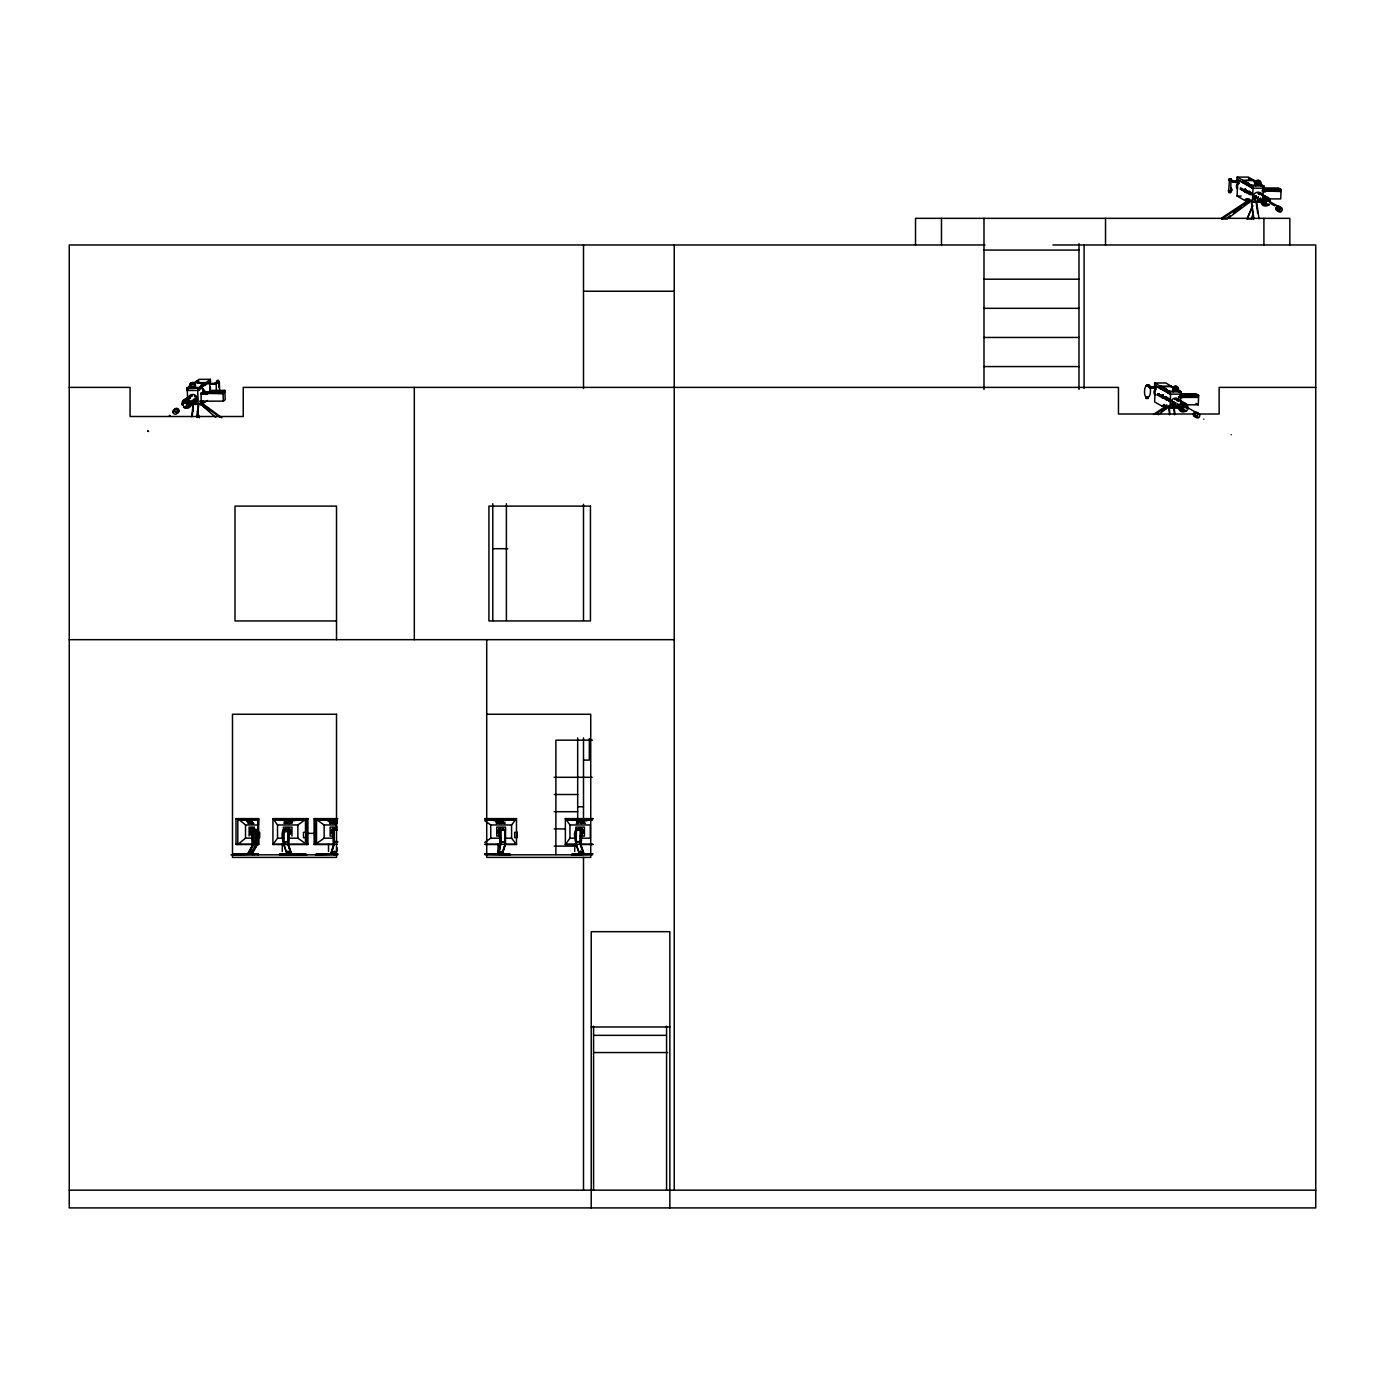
<?xml version="1.0" encoding="UTF-8"?>
<svg xmlns="http://www.w3.org/2000/svg" width="1385" height="1385" viewBox="0 0 1385 1385"><rect width="100%" height="100%" fill="white"/><g stroke="black" fill="none" stroke-linecap="round" stroke-linejoin="round"><path stroke-width="1.5" d="M251.222 829.459L252.122 844.261M253.957 830.515L253.974 829.459M332.746 829.459L333.248 844.261M499.344 829.459L499.864 844.261M503.984 829.459L503.482 829.979M1162.24 397.045L1162.534 398.118L1162.829 394.725L1162.967 398.118L1163.21 396.647M1162.431 395.296L1162.898 394.76M1162.638 395.729L1162.673 394.829M1169.356 391.799C1164.768 394.05 1177.579 394.708 1160.474 386.605L1171.71 386.605C1177.839 389.289 1182.167 393.132 1181.197 392.734M1180.124 392.682L1180.384 391.591L1180.678 392.474M1244.699 191.407C1245.704 189.208 1244.145 193.779 1245.704 191.684M1245.184 189.295L1245.063 191.217M1251.174 185.711L1251.659 187.685L1251.382 186.282M1254.291 182.058L1255.122 180.968L1255.347 182.11M1254.845 182.11L1255.122 180.968L1255.035 182.941M1262.583 186.802C1263.172 186.663 1263.276 187.096 1263.639 186.854M258.441 824.958L258.545 818.622L236.004 818.622L236.004 844.521L258.545 844.521L258.545 837.908M279.389 854.822L279.632 853.766L305.843 853.766L306.864 854.822M571.832 854.822L572.092 853.766L592.97 853.766M1147.022 396.958C1143.491 398.655 1143.577 383.61 1148.078 385.497C1151.229 386.986 1159.73 388.752 1150.191 387.835L1146.988 385.705M1148.373 396.854L1148.252 398.378L1146.174 398.378L1146.226 396.82L1147.576 396.993M1147.299 396.976C1151.143 399.018 1151.783 383.974 1147.75 385.688M1150.191 387.835L1146.745 385.342L1148.2 385.601M1176.558 389.064L1170.689 386.311L1181.388 391.834L1181.301 394.102L1170.065 394.102L1154.571 385.255L1154.675 382.987L1165.91 382.987L1171.623 386.553M1155.367 385.428L1154.64 401.944L1162.24 406.272L1166.326 406.272M1155.436 387.765L1154.294 387.09L1156.094 388.112M1157.912 393.634L1163.625 396.889L1163.556 398.447L1157.843 395.192L1157.912 393.634L1162.881 395.885M1158.933 393.634L1157.843 395.192M1154.675 382.987L1160.405 386.259L1160.336 388.839L1160.994 386.934M1160.82 388.527L1160.907 386.553L1160.301 388.527M1164.266 404.835L1164.231 408.385L1155.367 414.253M1164.802 396.577C1168.628 396.577 1168.369 402.498 1164.716 398.672L1165.304 396.577L1169.217 398.811L1168.611 400.906M1165.304 389.358C1169.598 389.929 1153.047 382.502 1166.205 389.064M1169.113 400.906L1165.218 398.672L1165.304 396.577M1166.811 404.835L1166.776 408.385L1158.31 414.704M1167.053 400.005L1167.139 397.911M1168.628 393.565L1168.784 391.678M1168.576 391.228L1179.795 391.228M1168.715 405.909L1169.529 414.773M1169.061 406.117L1169.909 414.046M1170.065 394.102L1170.169 391.834L1165.322 389.064M1178.133 408.09L1169.961 408.09L1170.567 394.102L1154.571 385.255M1180.522 400.092L1180.782 394.102M1184.365 404.801L1198.25 404.801L1198.666 395.4L1196.311 394.067L1181.872 394.067L1181.924 395.695L1181.976 394.448L1196.19 394.448L1198.267 395.643L1198.198 397.408L1178.756 397.408M1230.971 179.877L1230.711 192.498L1228.616 192.498L1229.43 179.825M1228.789 190.645C1225.898 191.026 1235.853 192.532 1230.624 187.702M1237.29 181.695C1238.138 184.707 1225.154 178.457 1231.109 179.756M1237.688 181.729L1234.295 181.695L1230.261 179.6M1259.017 183.184L1257.978 183.478L1263.847 185.936L1263.743 188.204L1252.525 188.204L1237.03 179.375L1237.134 177.09L1248.37 177.09L1254.1 180.362L1242.934 180.708L1251.676 185.711M1250.828 200.392L1244.699 200.392L1237.099 196.047L1237.826 179.531M1237.896 181.868C1234.589 181.227 1240.25 182.63 1237.705 181.21M1237.134 177.09L1242.864 180.362L1243.366 182.941L1242.726 181.019M1243.817 180.708L1248.647 183.478M1241.306 189.295L1247.019 192.567L1247.089 190.991L1245.582 190.247M1245.825 190.247L1245.271 191.563L1245.392 188.949M1246.015 192.567L1246.084 190.991L1240.371 187.737L1240.302 189.295L1250.014 194.125L1247.175 192.792L1247.262 190.697L1247.677 192.792M1246.5 190.922L1246.967 191.684L1246.084 190.991M1247.764 183.478L1248.664 183.184M1249.443 194.644L1249.599 191.165M1250.586 179.444L1248.543 178.838M1251.019 185.33L1254.775 185.036M1251.174 200.029L1253.512 219.436M1247.262 190.697L1251.659 192.913L1251.071 195.008M1252.525 188.204L1252.611 185.936L1247.781 183.184M1260.592 202.193L1252.404 202.193L1253.027 188.204L1244.855 183.547M1254.516 182.941L1254.62 180.968L1254.845 181.851M1263.743 188.204L1262.912 185.711L1253.148 180.414L1257.978 183.478M1262.808 198.194L1263.241 188.204M1268.798 198.903L1280.709 198.903L1281.125 189.503L1278.77 188.17L1264.315 188.17L1264.384 189.797L1264.436 188.568L1278.649 188.568L1280.727 189.745L1280.658 191.511L1262.41 190.922M1184.158 396.976L1184.452 395.868M186.785 388.821C188.083 387.281 186.282 391.695 187.737 389.029M198.955 389.912C201.639 385.549 192.532 394.5 205.811 382.952M498.842 829.459L498.842 833.683L498.842 829.459L505.508 829.979L498.842 829.979M332.227 829.459L332.227 833.683L332.227 829.459L337.369 829.459M215.644 417.37L200.202 403.71L202.781 403.71L221.842 417.733M257.852 824.958L258.337 818.622L258.337 844.521L257.852 824.958L245.526 824.958L237.805 818.622L237.805 844.521L245.526 838.185L251.689 838.185M501.491 851.706C502.755 855.636 500.21 848.278 498.738 853.766M1245.548 191.546L1245.79 191.026M331.257 822.586L330.236 823.106L331.24 822.413M497.873 822.586L496.851 823.106L497.856 822.413M290.14 853.766L287.959 851.394L287.439 853.766M186.837 400.092L187.131 397.928L186.161 399.451M200.704 387.211L202.089 387.627M210.416 379.334L205.863 382.606L194.454 382.606L199.007 379.334L210.416 379.334L210.485 381.602L201.137 387.367M201.968 394.015L201.916 393.063L202.677 393.634M202.227 389.029L202.4 388.06M202.816 389.704L202.868 389.341M203.024 388.423L202.002 388.527M202.989 388.821L202.175 388.354M203.699 393.08L203.058 393.929L203.889 393.271M202.816 390.103L203.422 389.479M204.166 391.02L204.374 390.068M204.997 393.496L203.768 393.825M205.049 391.661L206.071 391.816L205.222 391.314M205.569 393.738L206.348 393.271L205.43 393.825M207.265 393.998L207.386 393.08M191.736 416.712L193.19 404.056L198.384 404.056L196.912 416.712M192.29 415.344L193.259 406.896M197.224 417.456L198.696 404.801M286.678 822.067L284.843 820.993L283.96 823.331L285.708 823.365M234.134 854.822L235.415 853.766M315.399 854.822L316.421 853.766L337.75 853.766M233.009 854.822L234.03 853.766L258.389 853.766L258.389 854.822M234.394 854.822L235.277 853.783M330.097 820.993L329.163 820.993L329.872 823.504L331.552 823.209L331.569 821.894M497.44 821.132L495.778 820.993L496.488 823.504L498.41 822.69M286.002 821.53C284.825 825.356 285.587 819.487 285.968 822.586M1166.36 398.586L1167.434 398.672M1180.436 396.681C1183.967 398.586 1179.414 395.348 1179.431 397.651M1180.626 397.651L1180.193 396.768M1179.951 395.833L1179.656 395.591M1179.604 397.045L1180.764 397.114M1181.855 397.651L1181.266 396.733M1182.063 397.391L1184.521 397.079M1181.769 396.733L1183.084 396.924M1183.777 396.058L1184.521 396.854L1183.275 397.27M1263.033 189.606L1262.393 189.849M1264.401 191.684L1263.103 190.922M1266.323 191.459L1263.484 191.165M1264.124 190.94L1265.648 191.286L1264.765 191.182M1265.734 191.372L1264.782 191.649M1266.184 191.286L1266.011 190.109M1264.436 188.568L1266.513 189.745C1263.518 191.234 1277.87 187.65 1281.125 189.503M1266.132 191.182L1266.669 189.503L1264.315 188.17M1266.219 190.057L1280.727 189.745M183.841 401.113L184.015 400.161L182.976 401.754M185.417 399.988L185.244 399.278M193.398 383.61L193.692 383.385A1.956 1.887 54.2 0 1 193.813 386.813A1.956 1.887 54.2 0 1 190.888 385.134A1.956 1.887 54.2 0 1 193.692 383.472M286.799 853.766C285.068 847.932 275.425 824.733 289.95 829.459L289.95 833.683L289.95 829.459M283.925 829.459L283.786 844.261L287.076 853.766L287.249 852.087M287.89 829.459L287.768 844.261L291.04 853.766M288.167 829.459L288.045 844.261L291.317 853.766M288.444 829.459L288.305 844.261L291.594 853.766M579.259 853.766C577.51 847.932 567.867 824.733 582.392 829.459L582.392 833.683L582.392 829.459M576.368 829.459L576.247 844.261L579.519 853.766M580.35 829.459L580.211 844.261L583.5 853.766M580.609 829.459L580.488 844.261L583.777 853.766M580.886 829.459L580.765 844.261L584.054 853.766M249.369 823.279L246.928 821.166L248.936 823.504M1245.184 189.018L1244.89 189.416M1245.565 191.268L1245.444 190.368L1245.219 191.649M1263.535 187.494L1262.687 187.477M251.256 852.571L251.222 851.394L249.058 853.766M1252.49 215.506L1251.815 218.934L1247.123 218.934L1252.663 205.136M1251.815 218.934L1253.096 214.831M249.023 822.915L246.928 821.166M330.703 853.766L333.75 844.261L333.75 829.979M330.946 853.766L334.01 844.261M331.205 853.766L334.252 844.261L334.131 829.459M335.586 853.766L337.421 848.053M335.828 853.766L337.057 849.957M497.302 853.766L500.366 844.261M497.561 853.766L500.626 844.261L500.504 829.459M497.821 853.766L500.868 844.261L500.747 829.459M501.941 853.766L504.382 846.148M502.201 853.766L505.248 844.261L505.127 829.459M502.443 853.766L505.508 844.261L505.56 827.087L496.765 827.087L496.765 836.055L500.279 836.055M274.905 818.933L274.594 819.816L275.13 818.933M274.94 820.145L275.58 818.933M275.39 820.145L275.805 818.933M275.615 820.145L276.03 818.933M275.84 820.145L276.481 818.933M276.29 820.145L276.706 818.933M276.515 820.145L276.931 818.933M276.74 820.145L277.381 818.933M277.19 820.145L277.606 818.933M277.416 820.145L277.848 818.933M277.641 820.145L278.298 818.933M278.091 820.145L278.524 818.933M278.316 820.145L278.749 818.933M278.558 820.145L279.199 818.933M279.008 820.145L279.424 818.933M279.233 820.145L279.874 818.933M279.683 820.145L280.099 818.933M279.909 820.145L280.324 818.933M280.134 820.145L280.774 818.933M280.584 820.145L280.999 818.933M280.809 820.145L281.224 818.933M281.034 820.145L281.674 818.933M281.484 820.145L281.917 818.933M281.709 820.145L282.142 818.933M281.934 820.145L282.592 818.933M282.384 820.145L282.817 818.933M282.609 820.145L283.042 818.933M282.852 820.145L283.492 818.933M283.717 818.933L283.302 820.145L274.282 820.214M283.942 818.933L283.423 820.457L289.067 820.457M283.648 820.457L284.392 818.933M284.098 820.457L284.618 818.933M284.323 820.457L285.068 818.933M284.773 820.457L285.293 818.933M284.998 820.457L285.518 818.933M285.223 820.457L285.985 818.933M285.674 820.457L286.21 818.933M285.899 820.457L286.435 818.933M286.124 820.457L286.885 818.933M286.574 820.457L287.111 818.933M286.799 820.457L287.336 818.933M287.024 820.457L287.786 818.933M287.491 820.457L288.011 818.933M287.716 820.457L288.236 818.933M287.941 820.457L288.686 818.933M288.392 820.457L288.911 818.933M288.617 820.457L289.136 818.933M288.842 820.457L289.586 818.933M290.036 818.933L289.517 820.457L295.074 820.457L295.594 818.933M289.742 820.457L290.504 818.933M290.192 820.457L290.729 818.933M290.417 820.457L291.179 818.933M290.867 820.457L291.404 818.933M291.092 820.457L291.629 818.933M291.335 820.457L292.079 818.933M291.785 820.457L292.304 818.933M292.01 820.457L292.529 818.933M292.235 820.457L292.979 818.933M292.685 820.457L293.204 818.933M292.91 820.457L293.43 818.933M293.135 820.457L293.88 818.933M293.585 820.457L294.105 818.933M293.81 820.457L294.347 818.933M294.036 820.457L294.797 818.933M294.468 820.457L294.988 818.933M294.676 820.457L295.403 818.933M296.044 818.933L295.403 820.145L305.479 820.214L305.479 832.61M295.853 820.145L296.286 818.933M296.078 820.145L296.511 818.933M296.303 820.145L296.961 818.933M296.754 820.145L297.186 818.933M296.996 820.145L297.411 818.933M297.221 820.145L297.862 818.933M297.671 820.145L298.087 818.933M297.896 820.145L298.312 818.933M298.121 820.145L298.762 818.933M298.571 820.145L298.987 818.933M298.796 820.145L299.212 818.933M299.022 820.145L299.662 818.933M299.472 820.145L299.887 818.933M299.697 820.145L300.112 818.933M299.922 820.145L300.58 818.933M300.372 820.145L300.805 818.933M300.597 820.145L301.255 818.933M301.047 820.145L301.48 818.933M301.289 820.145L301.705 818.933M301.514 820.145L302.155 818.933M301.965 820.145L302.38 818.933M302.19 820.145L302.605 818.933M302.415 820.145L303.055 818.933M302.865 820.145L303.28 818.933M303.09 820.145L303.505 818.933M303.315 820.145L303.956 818.933M303.765 820.145L304.181 818.933M304.406 818.933L304.111 819.816L304.873 818.933M567.348 818.933L567.054 819.816L567.573 818.933M568.023 818.933L567.383 820.145L592.157 820.145M567.833 820.145L568.265 818.933M568.058 820.145L568.491 818.933M568.283 820.145L568.941 818.933M568.733 820.145L569.166 818.933M568.958 820.145L569.391 818.933M569.2 820.145L569.841 818.933M569.65 820.145L570.066 818.933M569.876 820.145L570.291 818.933M570.101 820.145L570.741 818.933M570.551 820.145L570.966 818.933M570.776 820.145L571.191 818.933M571.001 820.145L571.641 818.933M571.451 820.145L571.866 818.933M571.676 820.145L572.317 818.933M572.126 820.145L572.559 818.933M572.351 820.145L572.784 818.933M572.576 820.145L573.234 818.933M573.026 820.145L573.459 818.933M573.251 820.145L573.684 818.933M573.494 820.145L574.134 818.933M573.944 820.145L574.36 818.933M574.169 820.145L574.585 818.933M574.394 820.145L575.035 818.933M574.844 820.145L575.26 818.933M575.069 820.145L575.485 818.933M575.294 820.145L575.935 818.933M575.745 820.145L576.16 818.933M576.385 818.933L575.866 820.457L581.51 820.457M576.091 820.457L576.852 818.933M576.541 820.457L577.078 818.933M576.766 820.457L577.303 818.933M576.991 820.457L577.753 818.933M577.441 820.457L577.978 818.933M577.666 820.457L578.428 818.933M578.134 820.457L578.653 818.933M578.359 820.457L578.878 818.933M578.584 820.457L579.328 818.933M579.034 820.457L579.553 818.933M579.259 820.457L579.778 818.933M579.484 820.457L580.228 818.933M579.934 820.457L580.453 818.933M580.159 820.457L580.679 818.933M580.384 820.457L581.146 818.933M580.834 820.457L581.371 818.933M581.059 820.457L581.596 818.933M581.284 820.457L582.046 818.933M582.496 818.933L581.977 820.457L587.517 820.457L588.054 818.933M582.202 820.457L582.947 818.933M582.652 820.457L583.172 818.933M582.877 820.457L583.397 818.933M583.102 820.457L583.847 818.933M583.552 820.457L584.072 818.933M583.777 820.457L584.522 818.933M584.228 820.457L584.747 818.933M584.453 820.457L584.989 818.933M584.678 820.457L585.44 818.933M585.128 820.457L585.665 818.933M585.353 820.457L585.89 818.933M585.578 820.457L586.34 818.933M586.045 820.457L586.565 818.933M586.27 820.457L586.79 818.933M586.496 820.457L587.24 818.933M586.911 820.457L587.448 818.933M587.119 820.457L587.846 818.933M587.863 820.145L588.504 818.933M588.313 820.145L588.729 818.933M588.538 820.145L588.954 818.933M588.763 820.145L589.404 818.933M589.214 820.145L589.629 818.933M589.439 820.145L589.854 818.933M589.664 820.145L590.304 818.933M590.114 820.145L590.529 818.933M590.339 820.145L590.754 818.933M590.564 820.145L591.222 818.933M591.014 820.145L591.447 818.933M591.239 820.145L591.672 818.933M591.464 820.145L592.122 818.933M210.485 381.602L201.414 387.073L198.211 390.449L186.802 390.449L186.733 388.181L195.302 382.641L194.402 382.952C190.836 380.234 186.075 393.496 186.958 387.939M205.967 383.195L205.465 385.186L205.863 382.606M200.635 386.553L201.448 387.125M285.102 823.106L285.31 821.565M290.608 823.106L289.378 823.106L289.482 821.028L288.721 823.504L292.477 822.932M289.378 823.106L290.088 821.184M289.257 822.932C291.127 824.975 292.685 817.825 291.369 823.106M578.151 823.365L576.42 823.331L578.203 820.993L579.12 822.067L577.597 823.313M576.541 823.504L577.285 820.993M577.06 822.932L578.393 821.582M577.181 823.106L578.445 821.53M581.925 821.028L581.059 823.331L581.925 821.028L581.821 823.106L583.068 823.106M581.821 823.106L582.548 821.184M581.7 822.932C583.535 824.993 584.937 818.068 583.812 823.106L585.059 823.106L581.059 823.331M583.812 823.106L584.539 821.184M583.691 822.932L584.903 823.504M289.794 832.316L289.932 831.294M582.237 832.316L582.375 831.294M332.123 853.766C333.335 848.503 336.347 855.012 335.049 852.087M582.6 853.766L580.419 851.394L579.882 853.766M1247.123 218.934L1252.75 206.14M578.791 822.448L578.653 821.045M1249.131 192.325L1249.287 193.121M1263.466 191.424L1262.393 191.078L1263.172 191.546M1180.643 397.391L1179.379 396.854M284.341 844.261L284.877 843.188M288.859 844.261L289.396 829.459M581.302 844.261L581.856 829.459M1186.01 407.64L1186.478 405.407L1185.283 403.831L1185.37 404.784M216.839 382.018L217.497 382.364M218.449 382.052C213.809 385.238 220.163 372.894 218.951 387.679M209.429 384.632C209.983 382.745 206.832 384.701 214.277 383.939L216.787 382.156M247.603 853.766L253.022 844.261L253.057 829.459L253.957 829.979L253.922 844.261L248.504 853.766M248.053 853.766L253.472 844.261L253.265 829.459M251.689 852.173L256.208 844.261L256 829.459M251.655 853.766L257.212 844.261M252.122 853.766L257.679 844.261M286.331 822.448L285.362 823.279M250.321 829.459L251.222 829.979L250.321 833.683L250.321 829.459L256.45 829.459L256.692 844.521M250.581 830.827L250.581 832.316M329.163 820.993L330.825 821.132M330.236 823.106L329.82 821.392L330.946 822.101M331.43 821.495L332.867 823.452L334.287 822.777L332.764 822.777L332.712 820.959L331.327 821.634L331.673 822.863M332.625 821.115L330.271 821.184M333.82 821.184L334.616 823.504L333.82 821.184L334.997 823.106L336.382 822.932L334.997 823.106M332.867 823.452L334.287 822.777M336.365 821.184L337.161 822.932M336.659 823.504L336.486 821.028M495.778 820.993L498.202 822.361M496.851 823.106L497.077 821.409M498.271 822.621C497.475 819.47 501.491 826.603 497.856 821.426M498.704 821.98L499.327 820.959L497.942 821.634M498.894 822.205L500.903 822.777L499.483 823.452M501.231 823.504C496.419 819.297 506.46 825.166 505.04 822.932M500.937 821.184L501.612 823.106L502.997 822.932L501.612 823.106M500.452 822.24L499.379 822.777M502.98 821.184L503.655 823.106M251.429 853.87L251.222 851.394M205.067 393.894L204.184 393.53M207.352 393.929L207.161 393.946M272.932 844.521L277.519 838.185L277.519 824.958L272.932 818.622L307.92 818.622L307.92 844.521L272.932 844.521L272.932 818.622M577.06 844.521L565.374 844.521L569.962 838.185L569.962 824.958L565.374 818.622L592.918 818.622M504.227 844.521L516.484 844.521L511.584 838.185L511.584 824.958L516.484 818.622L484.819 818.622M1180.02 397.01L1181.855 397.53M1183.708 395.902L1198.267 395.643M1231.005 180.119L1234.295 181.695M1230.676 191.199L1228.962 190.784M1228.582 192.446L1230.711 192.498M1250.62 179.011L1248.543 178.925M1149.585 385.93L1147.317 386.103M1146.122 398.343L1148.252 398.378M249.179 823.452L249.11 822.188M1244.699 200.392L1246.275 198.678L1252.404 202.193M1162.24 406.272L1163.815 404.576L1169.961 408.09M248.711 822.067L249.179 820.959L249.058 821.98M249.265 822.205L249.542 822.517M249.785 822.777L250.858 822.777C250.287 824.906 246.028 818.587 248.625 822.932M248.815 823.088L247.673 821.392M249.439 821.599L250.252 821.028L251.447 822.932M252.451 823.106L253.645 823.331L252.226 823.504L251.152 821.028L251.983 823.106M248.365 823.504L247.119 820.993M251.256 821.184L252.659 822.932M250.252 821.028L251.187 823.504L249.958 821.028M209.741 392.665L209.741 391.713M1262.462 190.991L1280.675 190.991M1264.367 191.286L1265.44 191.597M1227.11 217.93L1230.365 215.506M1233.36 213.273L1241.254 207.369M1244.422 205.015L1247.573 202.66M1161.963 410.895L1166.707 407.363L1166.776 408.385L1164.231 408.385L1164.144 407.363L1166.707 407.363M207.837 393.721L210.191 390.397L224.855 390.397L225.184 399.798L223.331 401.148L200.115 401.165M190.559 385.411L195.32 382.952M195.562 387.835L195.008 385.463A2.735 2.631 54.2 0 0 192.238 382.762A2.735 2.631 54.2 0 0 189.658 385.463L189.762 388.181L190.126 385.134A2.735 2.631 54.2 0 1 192.705 382.433A2.735 2.631 54.2 0 1 195.458 385.134L195.562 387.835L191.996 387.783M200.929 385.411C211.715 378.884 197.449 386.363 201.985 385.705M186.785 388.562L198.142 388.181L201.968 385.411M201.102 387.661L202.002 387.627M210.174 383.939L216.008 384.182L218.795 382.156L217.774 382.364M208.425 383.42L214.26 383.42L218.743 381.671L215.991 383.662L209.81 383.662M201.189 401.113L200.998 393.219L222.95 393.755L224.595 392.561L224.543 390.795L210.105 390.795L208.46 393.115M201.015 393.755L202.747 391.972M191.961 404.42L198.176 404.42L203.058 400.923L204.287 402.62L207.3 400.455M208.321 391.747L223.002 391.747L224.855 390.397M224.543 390.795L222.881 391.99L202.643 392.042M277.519 824.958L297.862 824.958L306.829 818.622L306.829 844.521L297.862 838.185L289.725 838.185M332.469 838.185L324.125 838.185L315.139 844.521L315.139 818.622L324.125 824.958L336.624 824.958M484.75 842.409L490.74 838.185L501.162 838.185M1246.604 201.483L1246.69 202.487L1249.235 202.487L1249.149 201.483L1246.604 201.483L1221.778 217.93L1221.864 218.934L1227.197 218.934L1249.235 202.487L1249.391 199.007L1246.708 198.938L1246.69 202.487L1221.864 218.934M1153.515 414.409L1164.144 407.363M218.726 381.152L216.631 381.204M206.192 393.963L207.404 393.392M1262.687 190.991L1263.726 191.597M1183.811 395.418L1181.976 394.448M1179.31 400.265C1176.609 401.269 1184.21 400.854 1179.31 400.265A4.761 4.519 -60.3 0 0 1171.45 400.438A4.761 4.519 -60.3 0 0 1175.086 407.484L1169.979 407.484M288.426 821.443C289.759 823.452 285.656 824.439 286.747 821.495L288.478 821.115L287.301 822.361M286.747 821.495L288.478 821.115M288.478 821.859L287.249 821.824L288.53 821.599M287.318 822.638L288.651 822.396M286.937 823.313L288.721 822.915M579.19 821.495C582.479 819.747 579.848 825.391 579.311 821.634M579.778 822.638L580.938 821.859M1197.419 416.106L1197.471 414.773L1197.419 416.106A2.493 2.355 -60.3 0 1 1193.801 416.019A2.493 2.355 -60.3 0 1 1194.424 412.436A2.493 2.355 -60.3 0 1 1197.835 413.215M198.661 381.273L196.999 381.204L198.817 381.014M1231.161 180.24L1229.776 180.206M1237.03 179.375L1244.422 183.305M1232.65 181.954L1229.17 179.963L1231.3 180.015M1242.864 180.362L1254.1 180.362M1234.329 181.175L1238.64 181.175M1232.667 181.435L1237.74 181.435M1250.915 186.057L1251.85 186.109M1252.611 185.936L1263.847 185.936M1250.863 186.282L1251.884 186.334M1262.618 186.282L1263.622 186.334M1250.845 186.542L1251.901 186.594M1262.583 186.542L1263.639 186.594M1250.845 186.802L1251.901 186.854M1250.897 187.287L1251.884 187.096M1262.635 187.287L1263.622 187.096M1262.826 187.685L1263.103 186.802M1245.167 189.139L1244.838 190.472L1246.24 190.507M1245.842 189.987L1247.089 190.991M1280.692 190.472L1266.098 189.866M1228.685 190.922L1230.815 190.974M1237.099 196.047L1241.185 196.047M1252.438 201.604L1257.545 201.604M984.96 244.972L69.25 244.972L69.25 1207.91L1315.75 1207.91L1315.75 244.972L1052.912 244.972M983.991 250.079L1078.984 250.079M983.991 279.199L1078.984 279.199M583.5 291.248L674.235 291.248M983.991 308.318L1078.984 308.318M983.991 337.455L1078.984 337.455M983.991 366.575L1078.984 366.575M216.683 382.208L218.622 382.087M197.207 382.952L205.88 382.901M1160.405 386.259L1171.641 386.259M1150.208 387.315L1156.181 387.073M69.25 387.385L130.069 387.385L130.069 416.504L243.241 416.504L243.241 387.385L1118.457 387.385L1118.457 414.011L1193.437 414.011M1315.75 387.385L1219.146 387.385L1219.146 414.011L1197.731 414.011M198.713 388.562L199.63 388.527M198.696 388.821L199.648 389.029M186.785 389.081L187.719 389.289M198.696 389.081L199.63 389.289M1170.169 391.834L1181.388 391.834M1168.421 392.18L1169.442 392.232M1180.158 392.18L1181.18 392.232M1168.386 392.422L1169.459 392.474M1180.141 392.422L1181.197 392.474M202.66 392.561L222.916 392.699M1168.386 392.682L1169.442 392.734M1168.403 392.942L1169.425 392.994M200.877 393.305L222.933 393.219M1168.438 393.167L1169.39 393.219M1162.707 395.037L1162.933 396.525M1198.666 395.4L1181.821 395.106M1183.673 396.577L1198.25 396.37M1178.462 396.889L1198.215 396.889M200.011 401.252L202.608 401.252L202.729 404.714L219.921 417.37M200.132 404.714L202.729 404.714L202.695 401.165M492.783 548.702L507.793 548.702M336.52 620.947L235 620.947L235 506.114L336.52 506.114L336.52 639.68M69.25 639.68L674.235 639.68M486.724 714.262L590.737 714.262L590.737 857.402L486.724 857.402L486.724 639.68M592.382 740.161L555.887 740.161L555.887 854.51M583.5 760.105L589.335 760.105L589.335 738.603M554.173 777.297L592.157 777.297M554.173 794.505L577.683 794.505M577.683 806.745L583.5 806.745M554.173 811.714L577.683 811.714M337.611 818.622L314.118 818.622L314.118 844.521L334.547 844.521M236.004 818.881L258.545 818.881M272.932 818.881L307.92 818.881M314.118 818.881L337.611 818.881M484.819 818.881L516.484 818.881M565.374 818.881L592.918 818.881M239.743 819.816L239.103 818.933M514.51 819.816L514.216 818.933M238.636 820.214L257.679 820.145L256.987 818.933M318.221 820.145L326.791 820.145L326.41 818.933M493.406 820.145L485.771 820.145L485.373 818.933M505.819 820.145L515.099 820.214M249.283 820.457L252.641 820.457L251.655 818.933M327.12 820.457L332.919 820.457L332.417 818.933M285.864 821.166L284.843 820.993M503.101 821.028L502.876 823.106M577.406 821.166L578.324 821.166M251.187 823.504L253.645 823.331M334.616 823.504L336.261 823.106M484.75 820.734L490.74 824.958L511.584 824.958M569.962 824.958L590.304 824.958L590.304 838.185L580.142 838.185M337.178 827.087L330.149 827.087L330.149 836.055L333.664 836.055M554.173 828.905L564.855 828.905M250.321 829.979L256.675 829.979M283.25 829.979L289.95 829.979M332.227 829.979L336.867 829.979M575.693 829.979L582.392 829.979M283.786 831.571L288.305 831.571M258.164 832.368L259.705 832.368L259.705 837.648L258.164 837.648M306.829 832.368L303.471 832.368L303.471 837.648L306.829 837.648M305.825 833.268L305.825 834.843M307.47 833.372L315.763 833.372M517.003 833.268L517.003 834.843M305.825 835.536L305.825 837.111M517.003 835.536L517.003 837.111M580.142 836.055L584.435 836.055L584.435 827.087L575.848 827.087L575.97 844.261M277.519 838.185L283.613 838.185M505.317 838.185L511.584 838.185M569.962 838.185L576.073 838.185M254.026 841.613L256.571 841.613M337.715 841.613L334.928 841.613L337.715 842.132M504.833 841.613L501.543 842.132L504.573 841.613M576.316 841.613L579.588 841.613L576.316 842.132M254.026 842.132L256.571 842.132M236.004 844.261L258.545 844.261M272.932 844.261L307.92 844.261M314.118 844.261L337.351 844.261M484.819 844.261L516.484 844.261M565.374 844.261L592.918 844.261M484.819 844.521L501.162 844.521M580.211 844.521L592.918 844.521M554.173 846.114L575.554 846.114M484.663 853.766L509.888 853.766L510.182 854.822M258.389 854.285L234.03 854.822M337.75 854.285L316.421 854.822M485.183 854.285L509.888 854.822M592.486 854.285L572.092 854.822M230.949 854.822L337.75 854.822M485.01 854.822L592.486 854.822M591.222 1026.977L669.855 1026.977M593.611 1035.339L666.272 1035.339M594.303 1052.548L667.76 1052.548M69.25 1190.165L1315.75 1190.165M1230.192 179.808C1224.721 179.894 1234.987 180.465 1230.746 179.842M1160.336 386.848L1160.768 388.752M1180.384 391.591L1181.301 394.102M1147.49 386L1145.932 385.774M496.973 821.582L497.665 822.344M1266.167 197.051L1265.855 197.761M1266.15 199.509L1279.151 206.936M1271.014 203.699L1274.702 205.811M1255.277 199.25L1255.883 195.683L1255.277 199.25A3.428 3.255 -60.3 0 1 1254.602 196.029M1181.872 394.067L1184.435 395.608L1184.383 397.131M1195.896 403.45L1198.25 404.801M1181.751 401.806L1181.457 402.533M1183.327 402.706L1184.435 404.247M1155.263 387.09L1156.129 387.592M1185.56 406.463L1194.839 411.76M1148.806 385.861L1151.853 387.592M1159.92 395.521L1163.313 397.443M1160.18 395.937L1162.742 396.854M200.202 403.71L209.516 411.31M291.473 821.028L290.486 822.932M240.678 818.933L241.579 820.145M257.541 820.145L256.537 818.622M256.294 818.933L257.264 820.145M256.017 818.933L256.848 820.145M255.619 818.933L256.589 820.145M255.342 818.933L256.173 820.145M255.065 818.933L255.896 820.145M254.65 818.933L255.619 820.145M254.373 818.933L255.221 820.145M253.974 818.933L254.944 820.145M253.697 818.933L254.528 820.145M253.282 818.933L254.251 820.145M253.005 818.933L253.836 820.145M252.745 818.933L253.576 820.145M252.33 818.933L253.299 820.145M252.053 818.933L252.884 820.145M251.291 818.933L252.399 820.457M251.014 818.933L252.018 820.457M250.737 818.933L251.741 820.457M250.339 818.933L251.481 820.457M250.062 818.933L251.066 820.457M249.646 818.933L250.789 820.457M249.369 818.933L250.373 820.457M249.092 818.933L250.114 820.457M248.694 818.933L249.837 820.457M248.417 818.933L249.421 820.457M248.002 818.933L249.006 820.457L245.595 820.457L244.712 818.933M247.725 818.933L248.729 820.457M247.326 818.933L248.469 820.457M247.049 818.933L248.053 820.457M246.772 818.933L247.776 820.457M246.357 818.933L247.5 820.457M246.097 818.933L247.101 820.457M245.682 818.933L246.824 820.457M245.405 818.933L246.409 820.457M244.989 818.933L246.132 820.457M244.452 818.933L245.284 820.145M244.037 818.933L245.007 820.145M243.76 818.933L244.591 820.145M243.345 818.933L244.314 820.145M243.085 818.933L243.916 820.145M242.669 818.933L243.639 820.145M242.392 818.933L243.223 820.145M242.115 818.933L242.946 820.145M241.717 818.933L242.687 820.145M241.44 818.933L242.271 820.145M241.025 818.933L241.994 820.145M240.332 818.933L241.302 820.145M240.072 818.933L240.903 820.145M239.795 818.933L240.626 820.145M239.38 818.933L240.349 820.145M1264.903 197.224L1263.778 195.683L1264.02 197.865M255.55 829.459L255.758 844.261M496.436 821.392L496.973 822.932M329.82 821.392L330.357 822.932M513.991 818.933L514.389 820.145M513.766 818.933L514.147 820.145M513.298 818.933L513.922 820.145M513.056 818.933L513.454 820.145M512.831 818.933L513.229 820.145M512.606 818.933L512.987 820.145M512.138 818.933L512.762 820.145M511.913 818.933L512.294 820.145M511.671 818.933L512.069 820.145M511.203 818.933L511.827 820.145M510.978 818.933L511.377 820.145M510.753 818.933L511.134 820.145M510.286 818.933L510.909 820.145M510.061 818.933L510.442 820.145M509.819 818.933L510.217 820.145M509.351 818.933L509.974 820.145M509.126 818.933L509.524 820.145M508.901 818.933L509.282 820.145M508.433 818.933L509.057 820.145M508.208 818.933L508.589 820.145M507.966 818.933L508.364 820.145M507.741 818.933L508.122 820.145M507.274 818.933L507.897 820.145M507.048 818.933L507.429 820.145M506.806 818.933L507.204 820.145M506.356 818.933L506.979 820.145M506.114 818.933L506.512 820.145M505.889 818.933L506.269 820.145M505.421 818.933L506.044 820.145M505.196 818.933L505.681 820.457L499.985 820.457L499.5 818.933M504.988 818.933L505.473 820.457M504.573 818.933L505.265 820.457M504.365 818.933L504.85 820.457M503.898 818.933L504.625 820.457M503.673 818.933L504.157 820.457M503.43 818.933L503.932 820.457M503.205 818.933L503.69 820.457M502.738 818.933L503.465 820.457M502.513 818.933L502.997 820.457M502.27 818.933L502.772 820.457M501.82 818.933L502.53 820.457M501.578 818.933L502.08 820.457M501.353 818.933L501.837 820.457M500.885 818.933L501.612 820.457M500.66 818.933L501.145 820.457M500.418 818.933L500.92 820.457M499.968 818.933L500.677 820.457M499.725 818.933L500.227 820.457M499.033 818.933L499.518 820.457L493.735 820.457L493.008 818.933M498.808 818.933L499.292 820.457M498.565 818.933L499.067 820.457M498.34 818.933L498.825 820.457M497.873 818.933L498.6 820.457M497.648 818.933L498.133 820.457M497.423 818.933L497.908 820.457M496.955 818.933L497.665 820.457M496.713 818.933L497.215 820.457M496.488 818.933L496.973 820.457M496.02 818.933L496.748 820.457M495.795 818.933L496.28 820.457M495.57 818.933L496.055 820.457M495.103 818.933L495.813 820.457M494.86 818.933L495.363 820.457M494.635 818.933L495.12 820.457M494.41 818.933L494.895 820.457M493.943 818.933L494.67 820.457M493.718 818.933L494.203 820.457M493.476 818.933L493.96 820.457M492.783 818.933L493.181 820.145M492.558 818.933L492.939 820.145M492.091 818.933L492.714 820.145M491.865 818.933L492.246 820.145M491.623 818.933L492.021 820.145M491.156 818.933L491.779 820.145M490.931 818.933L491.329 820.145M490.705 818.933L491.086 820.145M490.463 818.933L490.861 820.145M490.013 818.933L490.636 820.145M489.771 818.933L490.169 820.145M489.546 818.933L489.926 820.145M489.078 818.933L489.701 820.145M488.853 818.933L489.234 820.145M488.611 818.933L489.009 820.145M488.161 818.933L488.784 820.145M487.918 818.933L488.316 820.145M487.693 818.933L488.074 820.145M487.226 818.933L487.849 820.145M487.001 818.933L487.381 820.145M486.758 818.933L487.156 820.145M486.533 818.933L486.931 820.145M486.066 818.933L486.689 820.145M485.841 818.933L486.239 820.145M485.616 818.933L485.997 820.145M336.815 818.933L337.317 820.457L333.37 820.457L332.885 818.933M336.365 818.933L337.074 820.457M336.122 818.933L336.624 820.457M335.897 818.933L336.382 820.457M335.43 818.933L336.157 820.457M335.205 818.933L335.689 820.457M334.962 818.933L335.464 820.457M334.512 818.933L335.222 820.457M334.27 818.933L334.772 820.457M334.045 818.933L334.529 820.457M333.577 818.933L334.304 820.457M333.352 818.933L333.837 820.457M333.11 818.933L333.612 820.457M332.192 818.933L332.677 820.457M331.967 818.933L332.452 820.457M331.5 818.933L332.21 820.457M331.257 818.933L331.759 820.457M331.032 818.933L331.517 820.457M330.565 818.933L331.292 820.457M330.34 818.933L330.825 820.457M330.115 818.933L330.599 820.457M329.647 818.933L330.357 820.457M329.405 818.933L329.907 820.457M329.18 818.933L329.665 820.457M328.712 818.933L329.44 820.457M328.487 818.933L328.972 820.457M328.262 818.933L328.747 820.457M328.02 818.933L328.505 820.457M327.552 818.933L328.28 820.457M327.327 818.933L327.812 820.457M327.102 818.933L327.587 820.457M326.635 818.933L327.362 820.457M326.168 818.933L326.566 820.145M325.7 818.933L326.323 820.145M325.475 818.933L325.873 820.145M325.25 818.933L325.631 820.145M324.782 818.933L325.406 820.145M324.557 818.933L324.938 820.145M324.315 818.933L324.713 820.145M324.09 818.933L324.471 820.145M323.623 818.933L324.246 820.145M323.398 818.933L323.778 820.145M323.155 818.933L323.553 820.145M322.705 818.933L323.328 820.145M322.463 818.933L322.861 820.145M322.238 818.933L322.618 820.145M321.77 818.933L322.393 820.145M321.545 818.933L321.926 820.145M321.303 818.933L321.701 820.145M320.853 818.933L321.476 820.145M320.61 818.933L321.008 820.145M320.385 818.933L320.766 820.145M320.16 818.933L320.541 820.145M319.693 818.933L320.316 820.145M319.45 818.933L319.848 820.145M319.225 818.933L319.623 820.145M318.758 818.933L319.381 820.145M318.533 818.933L318.931 820.145M318.308 818.933L318.689 820.145M317.84 818.933L318.463 820.145M317.598 818.933L317.892 819.816L317.373 818.933M197.328 411.12L199.388 417.733M197.518 412.955L198.799 417.058M504.867 829.459L504.988 844.261M500.245 829.459L500.297 847.637M1259.017 218.709L1256.559 201.829L1251.451 201.829L1253.91 218.709M1256.16 202.556L1257.701 213.117M1174.099 407.709L1175.017 414.046M1173.701 408.454L1174.636 414.773M192.705 405.77L193.277 409.873M192.342 404.714L193.225 410.895M286.851 821.634L287.059 823.452M1256.818 201.483L1256.905 202.487M223.002 391.747L223.331 401.148M219.349 382.208L219.661 391.332M216.112 382.208L216.424 391.332M210.191 390.397L210.226 391.453M209.741 381.758L210.105 392.232M199.388 387.575L187.996 387.575M199.388 387.939L199.457 389.912M198.142 388.181L198.211 390.449M197.691 390.449L198.176 404.42M187.321 390.449L187.581 397.98M258.441 838.185L258.545 844.521M577.337 829.459L577.874 829.979M284.877 829.459L285.431 829.979M1289.833 244.972L1289.833 218.345L915.52 218.345L915.52 244.972M1263.916 218.345L1263.916 244.972M1105.524 218.345L1105.524 244.972M1084.091 244.972L1084.091 388.423M1078.984 243.725L1078.984 389.462M983.991 218.345L983.991 389.462M941.471 218.345L941.471 244.972M674.235 244.972L674.235 1190.165M669.855 1207.91L669.855 931.689L591.222 931.689L591.222 1207.91M666.566 1026.198L666.566 1190.165M593.576 1026.198L593.576 1190.165M583.5 244.972L583.5 388.423M583.5 504.33L583.5 620.341M583.5 737.928L583.5 819.435M583.5 857.402L583.5 1190.165M581.994 852.571L581.994 853.766M581.613 852.087L581.613 853.766M581.198 851.706L581.198 853.766M580.8 851.463L580.886 854.822M580.419 851.394L580.419 853.766M580.09 851.463L580.09 853.766M579.848 851.706L579.796 854.822M577.683 737.928L577.683 819.435M575.26 853.766L575.26 854.822M574.723 843.742L574.723 851.533M565.374 818.622L565.374 844.521M516.744 833.268L516.744 834.843M516.744 835.536L516.744 837.111M516.484 818.622L516.484 844.521M506.391 503.759L506.391 620.272M505.906 853.766L505.906 854.822M504.884 853.766L504.884 854.822M501.716 852.571L501.682 853.766M501.231 851.463L501.266 854.822M500.903 851.394L500.903 853.766M500.504 851.463L500.245 854.822M499.95 849.265L499.95 844.937L499.57 849.265M500.106 851.706L500.106 853.766M499.691 852.087L499.691 853.766M499.31 852.571L499.31 853.766M498.115 843.742L498.115 851.533M492.783 503.759L492.783 620.636M490.74 824.958L490.74 838.185M414.305 387.385L414.305 639.68M334.616 851.463L334.651 854.822M334.287 851.394L334.287 853.766M333.906 851.463L333.906 853.766M333.491 851.706L333.647 854.822M333.075 852.087L333.075 853.766M332.694 852.571L332.694 853.766M328.522 843.742L328.522 851.533M324.125 824.958L324.125 838.185M316.524 820.214L316.524 842.928M306.275 833.268L306.275 834.843M306.275 835.536L306.275 837.111M305.998 832.368L305.998 837.648M305.843 854.822L279.632 854.822M305.479 836.73L305.479 842.928M297.862 824.958L297.862 838.185M291.975 836.055L291.975 827.087L283.388 827.087L283.51 844.261M289.552 852.571L289.552 853.766M289.171 852.087L289.171 853.766M288.755 851.706L288.755 853.766M288.34 851.463L288.426 854.822M287.959 851.394L287.959 853.766M287.647 851.463L287.647 853.766M287.405 851.706L287.336 854.822M282.817 853.766L282.817 854.822M282.28 843.742L282.28 851.533M258.545 818.622L258.545 833.683M257.368 853.766L257.368 854.822M254.632 853.766L254.632 854.822M254.286 830.671L254.286 827.087L249.092 827.087L249.092 836.055M252.832 853.766L252.832 854.822M250.979 851.463L250.979 853.766M250.633 851.706L250.633 853.766M250.252 852.087L250.252 853.766M249.837 852.571L249.837 853.766M245.526 824.958L245.526 838.185M1266.219 204.391A3.186 3.012 -60.3 0 1 1262.531 201.916A3.186 3.012 -60.3 0 1 1265.44 198.245A3.186 3.012 -60.3 0 1 1268.625 201.362M1267.95 204.374A2.753 2.614 -60.3 0 1 1264.28 203.179A2.753 2.614 -60.3 0 1 1265.942 199.475A2.753 2.614 -60.3 0 1 1269.301 201.327M1265.457 204.08A2.753 2.614 -60.3 0 1 1262.93 201.362A2.753 2.614 -60.3 0 1 1265.682 198.644A2.753 2.614 -60.3 0 1 1268.21 201.362M1268.66 204.686A4.761 4.519 -60.3 0 1 1261.337 203.353A4.761 4.519 -60.3 0 1 1265.371 196.687A4.761 4.519 -60.3 0 1 1269.924 202.574M1258.74 201.431A4.761 4.519 -60.3 0 1 1253.286 198.124A4.761 4.519 -60.3 0 1 1256.766 192.359A4.761 4.519 -60.3 0 1 1262.22 195.683M1257.909 193.502A3.428 3.255 -60.3 0 1 1260.194 194.506M1269.093 205.032A2.753 2.614 -60.3 0 1 1265.371 203.612A2.753 2.614 -60.3 0 1 1267.535 200.011A2.753 2.614 -60.3 0 1 1270.53 202.695M1258.55 194.281A2.753 2.614 -60.3 0 1 1259.173 194.558M1276.329 208.564A1.904 1.8 -60.3 0 1 1278.251 206.677A1.904 1.8 -60.3 0 1 1279.982 208.564M1278.996 210.174A1.904 1.8 -60.3 0 1 1276.814 209.879M1279.255 210.676A2.493 2.355 -60.3 0 1 1275.879 209.395A2.493 2.355 -60.3 0 1 1277.853 206.14A2.493 2.355 -60.3 0 1 1280.554 208.564M1267.085 204.305A3.428 3.255 -60.3 0 1 1262.41 202.522A3.428 3.255 -60.3 0 1 1265.146 198.02A3.428 3.255 -60.3 0 1 1268.868 201.362M1245.046 190.161A3.705 3.514 -60.3 0 1 1244.301 190.766M1237.411 188.897A3.705 3.514 -60.3 0 1 1239.021 182.716M1237.446 187.771A2.978 2.822 -60.3 0 1 1239.194 183.391M188.17 399.14A4.761 4.588 54.2 0 1 193.052 394.448A4.761 4.588 54.2 0 1 197.414 399.953A4.761 4.588 54.2 0 1 191.771 403.676M182.733 405.078A3.186 3.064 54.2 0 1 185.867 401.131A3.186 3.064 54.2 0 1 188.55 405.58A3.186 3.064 54.2 0 1 183.582 406.48M183.876 402.031A3.186 3.064 54.2 0 1 187.823 400.75A3.186 3.064 54.2 0 1 189.572 404.68A3.186 3.064 54.2 0 1 185.919 406.636M183.132 404.957A2.753 2.649 54.2 0 1 185.607 401.546A2.753 2.649 54.2 0 1 188.308 404.957A2.753 2.649 54.2 0 1 184.447 406.601M189.174 402.897A2.753 2.649 54.2 0 1 187.408 406.22M184.24 402.239A2.753 2.649 54.2 0 1 187.217 400.975M187.875 401.252A2.753 2.649 54.2 0 1 188.897 402.239M182.179 404.818A4.761 4.588 54.2 0 1 186.854 398.915A4.761 4.588 54.2 0 1 190.888 405.58A4.761 4.588 54.2 0 1 183.443 406.913M193.796 402.412A3.428 3.307 54.2 0 1 192.93 402.516M189.555 398.257A3.428 3.307 54.2 0 1 190.368 396.733M194.385 396.197A3.428 3.307 54.2 0 1 195.095 396.733M196.012 398.257A3.428 3.307 54.2 0 1 195.77 400.836M182.093 404.922A2.753 2.649 54.2 0 1 185.157 402.256A2.753 2.649 54.2 0 1 187.321 405.857A2.753 2.649 54.2 0 1 183.53 407.277M182.924 404.922A1.904 1.835 54.2 0 1 185.036 403.07A1.904 1.835 54.2 0 1 186.542 405.563A1.904 1.835 54.2 0 1 183.911 406.549M190.195 398.43A2.753 2.649 54.2 0 1 190.438 397.772M174.787 410.791A1.904 1.835 54.2 0 1 176.57 408.921A1.904 1.835 54.2 0 1 178.492 410.791A1.904 1.835 54.2 0 1 176.691 412.661M174.216 410.791A2.493 2.389 54.2 0 1 176.553 408.333A2.493 2.389 54.2 0 1 179.063 410.791A2.493 2.389 54.2 0 1 176.726 413.249M183.409 404.472A3.428 3.307 54.2 0 1 186.49 400.213A3.428 3.307 54.2 0 1 189.883 404.472A3.428 3.307 54.2 0 1 185.036 406.532M209.845 386.467A3.705 3.566 54.2 0 1 209.602 390.899M251.204 835.138A3.705 1.922 -90 0 1 250.339 828.957A3.705 1.922 -90 0 1 253.542 830.619M577.078 830.619A3.705 3.168 -90 0 1 582.375 828.957A3.705 3.168 -90 0 1 580.956 835.138M500.314 835.138A3.705 3.237 -90 0 1 498.86 828.957A3.705 3.237 -90 0 1 504.296 830.619M332.919 834.774A3.705 3.237 -90 0 1 332.244 828.957A3.705 3.237 -90 0 1 337.351 829.719M284.635 832.524A3.705 3.168 -90 0 1 286.868 828.005A3.705 3.168 -90 0 1 290.746 830.619A3.705 3.168 -90 0 1 288.513 835.138M1185.681 410.635A3.186 3.012 -60.3 0 1 1181.353 408.99A3.186 3.012 -60.3 0 1 1183.881 404.818A3.186 3.012 -60.3 0 1 1187.326 407.917M1183.777 410.289A3.186 3.012 -60.3 0 1 1180.124 408.073A3.186 3.012 -60.3 0 1 1182.461 404.23A3.186 3.012 -60.3 0 1 1186.097 406.446M1184.833 410.531A2.753 2.614 -60.3 0 1 1181.647 408.385A2.753 2.614 -60.3 0 1 1184.158 405.216A2.753 2.614 -60.3 0 1 1186.91 407.917M1185.058 405.338A2.753 2.614 -60.3 0 1 1185.698 406.549M1183.673 409.873A2.753 2.614 -60.3 0 1 1181.163 409.181M1180.764 408.61A2.753 2.614 -60.3 0 1 1184.539 404.905M1186.201 410.583A4.761 4.519 -60.3 0 1 1178.877 409.233A4.761 4.519 -60.3 0 1 1182.928 402.568A4.761 4.519 -60.3 0 1 1187.482 408.471M1174.584 399.521A3.428 3.255 -60.3 0 1 1178.219 401.096M1172.368 404.489A3.428 3.255 -60.3 0 1 1172.074 403.676M1172.143 401.91A3.428 3.255 -60.3 0 1 1172.524 401.096M1187.205 410.497A2.753 2.614 -60.3 0 1 1182.98 409.718A2.753 2.614 -60.3 0 1 1185.318 405.874A2.753 2.614 -60.3 0 1 1187.949 409.285M1186.27 410.202A1.904 1.8 -60.3 0 1 1183.742 409.371A1.904 1.8 -60.3 0 1 1184.885 406.809A1.904 1.8 -60.3 0 1 1187.205 408.09M1176.713 400.438A2.753 2.614 -60.3 0 1 1177.25 400.871M1196.934 415.777A1.904 1.8 -60.3 0 1 1194.251 415.656A1.904 1.8 -60.3 0 1 1194.718 412.903A1.904 1.8 -60.3 0 1 1197.332 413.509M1183.829 410.531A3.428 3.255 -60.3 0 1 1179.812 407.554A3.428 3.255 -60.3 0 1 1183.552 403.883A3.428 3.255 -60.3 0 1 1186.253 408.125M1155.696 395.331A3.705 3.514 -60.3 0 1 1155.696 389.012M1156.042 394.69A2.978 2.822 -60.3 0 1 1155.454 394.258M1154.709 391.453A2.978 2.822 -60.3 0 1 1156.042 389.618M1156.354 395.158L1156.354 395.158M1238.796 189.278L1238.796 189.278M1172.697 388.804L1173.147 391.834L1173.268 389.133A2.735 2.597 -60.3 0 1 1176.021 386.432A2.735 2.597 -60.3 0 1 1178.531 389.133L1178.41 391.834L1177.942 388.804A2.735 2.597 -60.3 0 0 1175.432 386.086A2.735 2.597 -60.3 0 0 1172.697 388.804M1255.139 182.907L1255.606 185.936L1255.728 183.236A2.735 2.597 -60.3 0 1 1258.463 180.535A2.735 2.597 -60.3 0 1 1260.991 183.236L1260.869 185.936L1260.402 182.907A2.735 2.597 -60.3 0 0 1257.892 180.206A2.735 2.597 -60.3 0 0 1255.139 182.907M186.438 391.401L186.438 391.401M147.779 431.133L148.576 431.479L147.814 431.029M169.455 415.535L170.268 415.864L169.507 415.431M174.614 411.605L175.895 411.951L174.614 411.605M1173.822 401.788L1173.251 405.389L1172.42 403.762L1173.822 401.788M1177.839 404.091L1177.233 407.657L1176.315 405.978L1177.839 404.091M1260.298 198.211L1259.692 201.777L1258.775 200.098L1260.298 198.211M1175.813 402.948L1175.207 406.498L1174.567 403.641L1175.813 402.948M1258.272 197.051L1257.667 200.617L1257.026 197.761L1258.272 197.051M1203.825 419.188L1203.877 419.084M1231.161 434.786L1231.213 434.682M1279.273 209.377L1280.519 209.724L1279.273 209.377M1286.284 213.307L1286.284 213.307M1313.621 228.906L1313.621 228.906M196.116 400.092C195.683 405.061 193.883 395.366 195.908 398.88L196.116 400.092M193.017 402.342C192.515 407.346 190.628 397.651 192.809 401.113L193.017 402.342M194.575 401.2C194.125 406.186 192.273 396.543 194.367 399.988L194.575 401.2M256.675 844.261L251.239 853.766L256.744 844.261M1229.205 178.838L1231.352 178.959L1229.205 178.838M1146.745 384.736L1148.892 384.857L1146.745 384.736M186.698 398.032L189.087 398.032L186.698 398.032M188.204 396.941L190.611 396.941L188.204 396.941M189.918 395.712L192.325 395.712L189.918 395.712M1259.588 193.138C1256.853 194.09 1264.384 193.675 1259.588 193.138M1177.129 399.018C1174.393 399.988 1181.924 399.555 1177.129 399.018M1261.77 194.385C1259.069 195.372 1266.669 194.973 1261.77 194.385M1263.674 195.475C1261.112 196.531 1268.695 196.081 1263.674 195.475M1181.215 401.356C1178.652 402.412 1186.235 401.979 1181.215 401.356M590.443 506.114L488.922 506.114L488.922 620.947L590.443 620.947L590.443 506.114M336.52 714.262L232.49 714.262L232.49 857.402L336.52 857.402L336.52 714.262M517.246 832.368L514.649 832.368L514.649 837.648L517.246 837.648L517.246 832.368M287.128 841.613L283.873 842.132L287.128 841.613M1263.899 203.353A3.186 3.012 -60.3 0 0 1268.781 204.253A1.904 1.8 -60.3 0 1 1266.15 203.335A1.904 1.8 -60.3 0 1 1267.656 200.842A1.904 1.8 -60.3 0 1 1269.716 202.695A3.186 3.012 -60.3 0 0 1266.6 198.903A3.186 3.012 -60.3 0 0 1263.899 203.353M1281.004 211.68A2.493 2.355 -60.3 0 0 1281.177 207.421A2.493 2.355 -60.3 0 0 1277.507 209.55A2.493 2.355 -60.3 0 0 1281.004 211.68M1259.225 184.915A1.956 1.852 -60.3 0 0 1259.363 181.573A1.956 1.852 -60.3 0 0 1256.472 183.236A1.956 1.852 -60.3 0 0 1259.225 184.915M1258.636 184.569A1.956 1.852 -60.3 0 0 1258.792 181.245A1.956 1.852 -60.3 0 0 1255.901 182.907A1.956 1.852 -60.3 0 0 1258.636 184.569M172.831 411.778A2.493 2.389 54.2 0 0 176.536 413.907A2.493 2.389 54.2 0 0 176.397 409.648A2.493 2.389 54.2 0 0 172.831 411.778M190.438 385.463A1.956 1.887 54.2 0 0 193.346 387.142A1.956 1.887 54.2 0 0 193.225 383.801A1.956 1.887 54.2 0 0 190.438 385.463M1198.544 417.56A2.493 2.355 -60.3 0 0 1198.735 413.319A2.493 2.355 -60.3 0 0 1195.047 415.431A2.493 2.355 -60.3 0 0 1198.544 417.56M1176.765 390.795A1.956 1.852 -60.3 0 0 1176.904 387.454A1.956 1.852 -60.3 0 0 1174.03 389.133A1.956 1.852 -60.3 0 0 1176.765 390.795M1176.177 390.466A1.956 1.852 -60.3 0 0 1176.332 387.125A1.956 1.852 -60.3 0 0 1173.441 388.804A1.956 1.852 -60.3 0 0 1176.177 390.466"/></g></svg>
